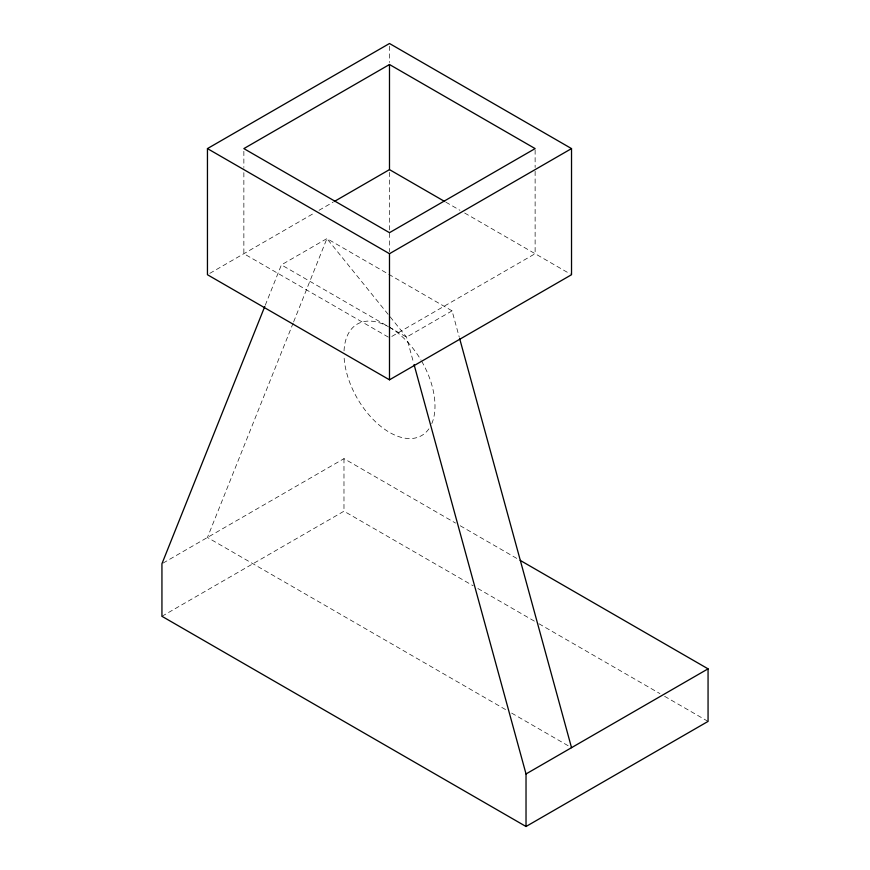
<?xml version="1.0" encoding="UTF-8"?>
<svg xmlns="http://www.w3.org/2000/svg" width="870" height="870" viewBox="0 0 870 870"><rect width="100%" height="100%" fill="white"/><g stroke="black" fill="none" stroke-linecap="round" stroke-linejoin="round"><path stroke-width="0.65" stroke-dasharray="4.35 3.26" d="M265.274 305.229L281.401 264.871L326.913 238.597L452.063 310.851L459.219 337.005M293.147 323.085L207.451 537.475L506.938 710.377M293.647 321.824L326.913 238.597L406.551 337.125L413.707 363.279M209.8 273.365L314.32 213.019M319.018 210.301L333.112 202.166M391.837 336.429L535.126 253.703L535.126 168.813M452.063 310.851L406.551 337.125L281.401 264.871M163.103 563.075L343.976 458.653L455.554 523.066M161.94 616.297L343.976 511.201L473.171 585.793M445.864 202.166L459.958 210.301M464.656 213.019L570.35 274.039M388.314 337.103L243.861 253.703L243.861 168.813M460.252 525.774L518.977 559.682M477.869 588.501L537.769 623.083M538.943 623.757L659.906 693.597M664.604 696.315L708.06 721.404M511.636 713.096L571.525 747.678M535.126 149.944L535.126 167.464M389.488 46.208L389.488 62.488M389.488 172.314L389.488 251.811M343.976 458.653L343.976 511.201M243.861 151.293L243.861 167.464M428.899 428.856A64.358 37.16 60 0 1 378.754 424.69A64.358 37.16 60 0 1 344.031 356.058M344.041 350.849A64.358 37.16 60 0 1 388.314 326.609M389.488 327.272A64.358 37.16 60 0 1 421.026 360.137M421.667 361.246A64.358 37.16 60 0 1 431.781 423.636"/><path stroke-width="1.3" d="M264.774 306.479L161.94 563.749L161.94 616.297L526.024 826.5L708.06 721.404L708.06 668.845L520.151 560.356M207.451 148.596L389.488 43.5L571.525 148.596L571.525 274.724L389.488 379.82L207.451 274.724L207.451 148.596L389.488 253.703L571.525 148.596M389.488 64.521L243.861 148.596L389.488 232.681L535.126 148.596L389.488 64.521L389.488 169.617L444.69 201.492M334.287 201.492L389.488 169.617M526.024 826.5L526.024 773.952L708.06 668.845M459.577 338.31L571.525 747.678M414.066 364.584L526.024 773.952M389.488 253.703L389.488 379.82"/></g></svg>
